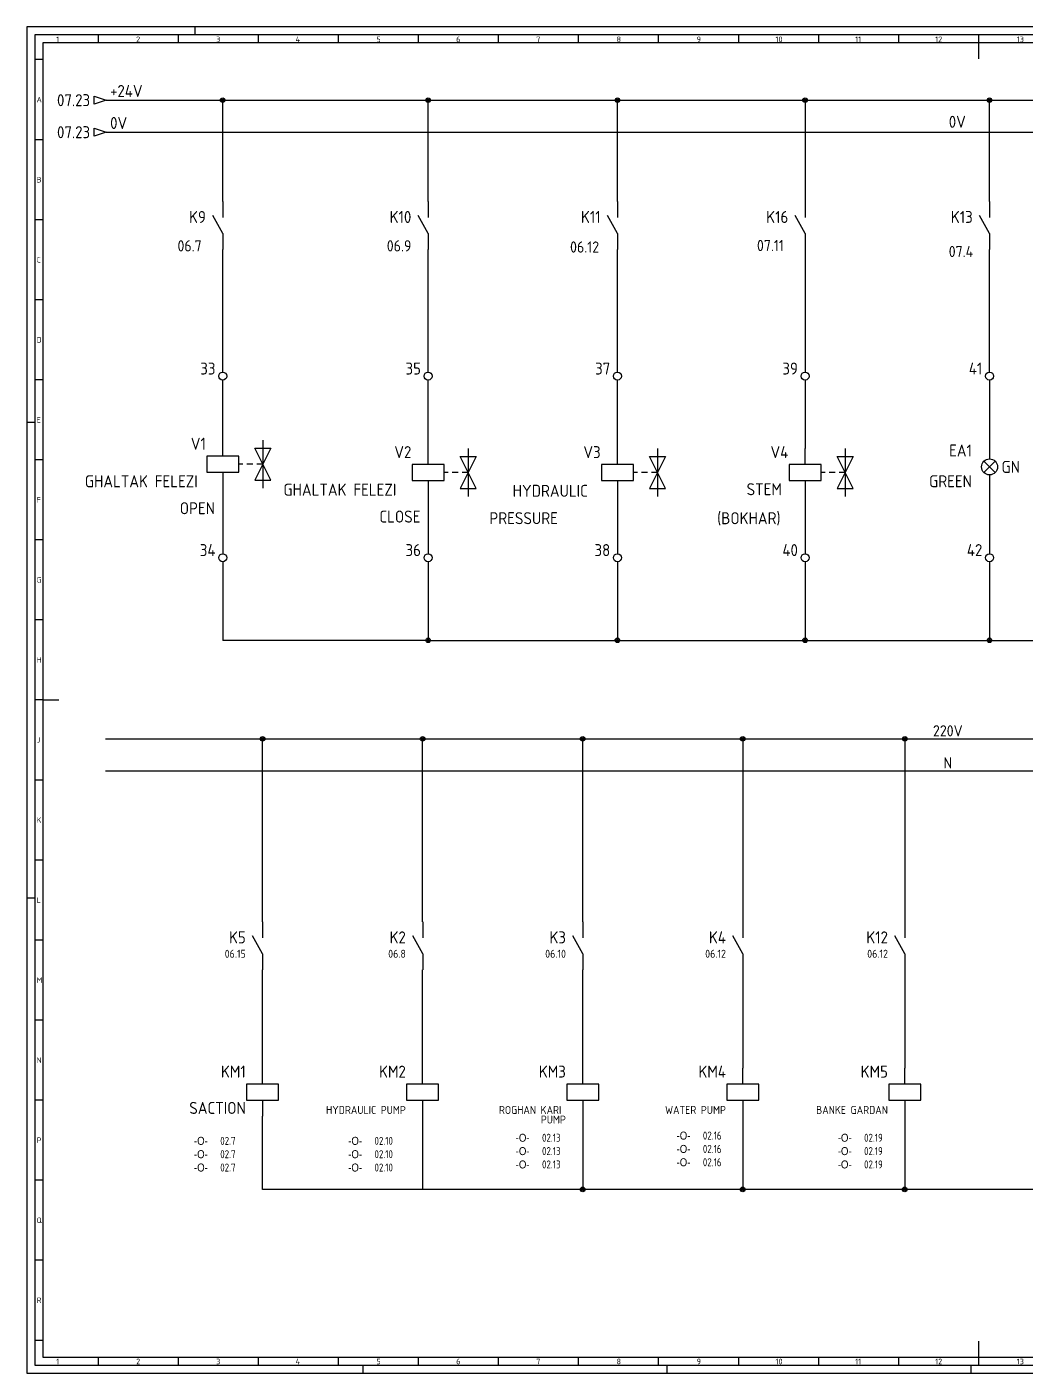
# Model space of a CAD drawing. Header units: inches. Extents: x -5 to 1184, y 3 to 844.
# Drawn here: x -5 to 620, y 3 to 844 of the extents above; entities that cross this region are included whole.
import ezdxf
from ezdxf.enums import TextEntityAlignment as Align

# ---------------------------------------------------------------- set-up
doc = ezdxf.new("R2010")
doc.units = ezdxf.units.IN
doc.header["$MEASUREMENT"] = 0
for name, color, linetype in [('035', 5, 'Continuous'), ('07', 7, 'Continuous'), ('DESC', 150, 'Continuous'), ('MISC', 7, 'Continuous'), ('RED_2.5mm^2', 1, 'Continuous'), ('SYMS', 7, 'Continuous'), ('TAGS', 150, 'Continuous'), ('WIRENO', 72, 'Continuous'), ('WIREREF_DEST', 7, 'Continuous'), ('XREF', 7, 'Continuous'), ('XREFCHILD', 134, 'Continuous')]:
    doc.layers.add(name, color=color, linetype=linetype)
doc.styles.add('ISO Proportional', font='isocp.shx')
doc.styles.add('WD_IEC', font='ISOCP2.shx', dxfattribs={"width": 0.9, "height": 4})

# ---------------------------------------------------------------- blocks, each defined once
blk = doc.blocks.new('IEC_border_a0')
at = {"layer": '035', "color": 0}
for p, q in [((0, 841), (0, 0)), ((1189, 841), (0, 841)), ((44.5, 836), (44.5, 831)), ((94.5, 836), (94.5, 831)), ((105, 841), (105, 836)), ((144.5, 836), (144.5, 831)), ((194.5, 836), (194.5, 831)), ((244.5, 836), (244.5, 831)), ((294.5, 836), (294.5, 831)), ((344.5, 836), (344.5, 831)), ((394.5, 836), (394.5, 831)), ((444.5, 836), (444.5, 831)), ((494.5, 836), (494.5, 831)), ((544.5, 836), (544.5, 831)), ((594.5, 836), (594.5, 831)), ((9.98, 820.54), (5, 820.54)), ((9.98, 770.54), (5, 770.54)), ((9.98, 720.54), (5, 720.54)), ((9.98, 670.54), (5, 670.54)), ((9.98, 620.54), (5, 620.54)), ((0, 594), (5, 594)), ((10, 570.5), (5.02, 570.5)), ((10, 520.5), (5, 520.5)), ((10, 470.5), (5.02, 470.5)), ((10, 420.5), (5.02, 420.5)), ((10, 370.5), (5.02, 370.5)), ((10, 320.5), (5.02, 320.5)), ((0, 297), (5, 297)), ((10.02, 270.46), (5.03, 270.46)), ((10.02, 220.46), (5.03, 220.46)), ((10.02, 170.46), (5.03, 170.46)), ((10.02, 120.46), (5.03, 120.46)), ((10.02, 70.46), (5.03, 70.46)), ((10.03, 20.42), (5.05, 20.42)), ((44.5, 10), (44.5, 5)), ((94.5, 10), (94.5, 5)), ((144.5, 10), (144.5, 5)), ((194.5, 10), (194.5, 5)), ((244.5, 10), (244.5, 5)), ((294.5, 10), (294.5, 5)), ((344.5, 10), (344.5, 5)), ((394.5, 10), (394.5, 5)), ((444.5, 10), (444.5, 5)), ((494.5, 10), (494.5, 5)), ((544.5, 10), (544.5, 5)), ((594.5, 10), (594.5, 5)), ((0, 0), (1189, 0)), ((210, 0), (210, 5)), ((400, 0), (400, 5)), ((590, 0), (590, 5))]:
    blk.add_line(p, q, dxfattribs=at)
blk.add_lwpolyline([(10, 10), (1179, 10), (1179, 831), (10, 831)], close=True, dxfattribs=at)
at = {"layer": '07', "color": 0}
for p, q in [((594.5, 831), (594.5, 821)), ((10, 420.5), (20, 420.5)), ((594.5, 20), (594.5, 10))]:
    blk.add_line(p, q, dxfattribs=at)
blk.add_lwpolyline([(5, 5), (1184, 5), (1184, 836), (5, 836)], close=True, dxfattribs=at)
at = {"layer": '035', "color": 0, "style": 'ISO Proportional'}
for s, p in [('1', (18.31, 831.5)), ('2', (68.23, 831.5)), ('3', (118.18, 831.5)), ('4', (167.88, 831.5)), ('5', (218.34, 831.5)), ('6', (268.19, 831.5)), ('7', (318.17, 831.5)), ('8', (368.42, 831.5)), ('9', (418.46, 831.5)), ('10', (467.72, 831.5)), ('11', (517.49, 831.5)), ('12', (567.49, 831.5)), ('13', (618.42, 831.5)), ('A', (6, 793.79)), ('B', (6, 743.79)), ('C', (6, 693.79)), ('D', (6, 643.79)), ('E', (6.02, 593.75)), ('F', (6.02, 543.75)), ('G', (6.02, 493.75)), ('H', (6.02, 443.75)), ('J', (6.02, 393.75)), ('K', (6.02, 343.75)), ('L', (6.03, 293.72)), ('M', (6.03, 243.72)), ('N', (6.03, 193.72)), ('P', (6.03, 143.72)), ('Q', (6.03, 93.72)), ('R', (6.05, 43.68)), ('1', (18.31, 5.5)), ('2', (68.23, 5.5)), ('3', (118.18, 5.5)), ('4', (167.88, 5.5)), ('5', (218.34, 5.5)), ('6', (268.19, 5.5)), ('7', (318.17, 5.5)), ('8', (368.42, 5.5)), ('9', (418.46, 5.5)), ('10', (467.72, 5.5)), ('11', (517.49, 5.5)), ('12', (567.49, 5.5)), ('13', (618.42, 5.5))]:
    blk.add_text(s, height=3.5, dxfattribs=at).set_placement(p)
blk = doc.blocks.new('HA1D3')
blk.add_lwpolyline([(0, 0), (-3.75, -1.25), (-3.75, 1.25)], close=True)
at = {"style": 'WD_IEC'}
blk.add_attdef('XREF', text='', height=2.5, dxfattribs=at).set_placement((-5, 0), align=Align.MIDDLE_RIGHT)
at = {"style": 'WD_IEC', "flags": 1}
blk.add_attdef('SIGCODE', text='', height=1, dxfattribs=at).set_placement((-2.5, 1.8), align=Align.RIGHT)
at = {"style": 'WD_IEC'}
for tag, p, height, flags in [('X1TERM01', (0, 0), 0.32, 1), ('WIRENO', (1.25, 1), 2.5, 8)]:
    blk.add_attdef(tag, p, '', height=height, dxfattribs=dict(at, flags=flags))
blk.add_attdef('DESC1', text='', height=2.5, dxfattribs=at).set_placement((1.25, -1), align=Align.TOP_LEFT)
blk = doc.blocks.new('WD_WNH')
at = {"linetype": 'Continuous', "style": 'WD_IEC', "width": 0.8}
blk.add_attdef('WIRENO', text='', height=2.5, dxfattribs=at).set_placement((0, 0.75), align=Align.CENTER)
at = {"style": 'WD_IEC', "flags": 1}
for tag, p in [('W08USER', (0, 0.375)), ('W04USER', (0, 0.875)), ('W05USER', (0, 0.75)), ('W09USER', (0, 0.25)), ('W03USER', (0, 1)), ('W06USER', (0, 0.625)), ('W07USER', (0, 0.5)), ('W02USER', (0, 1.125)), ('W01USER', (0, 1.25)), ('W10USER', (0, 0.125))]:
    blk.add_attdef(tag, text='', height=0.08, dxfattribs=at).set_placement(p, align=Align.CENTER)
blk = doc.blocks.new('VSV1')
for p, q in [((0, 2.5), (0, 7.5)), ((12.5, 0), (10, 5)), ((10, 5), (15, 5)), ((12.5, 7.5), (12.5, -7.5)), ((15, 5), (12.5, 0)), ((6.25, 0), (5, 0)), ((9.38, 0), (7.5, 0)), ((12.5, 0), (10, -5)), ((12.5, 0), (10.62, 0)), ((15, -5), (12.5, 0)), ((0, -2.5), (0, -7.5)), ((10, -5), (15, -5))]:
    blk.add_line(p, q)
blk.add_lwpolyline([(-5, 2.5), (-5, -2.5), (5, -2.5), (5, 2.5)], close=True)
at = {"style": 'WD_IEC'}
for tag, p in [('INST', (-5.25, 11.5)), ('LOC', (-5.25, 8)), ('TAG1', (-5.25, 4.5)), ('DESC2', (-5.25, -10.35)), ('DESC1', (-5.25, -6.85)), ('DESC3', (-5.25, -13.85))]:
    blk.add_attdef(tag, text='', height=2.5, dxfattribs=at).set_placement(p, align=Align.RIGHT)
blk.add_attdef('TERM01', text='', height=2, rotation=90, dxfattribs=at).set_placement((-1, 7.5), align=Align.RIGHT)
at = {"style": 'WD_IEC', "flags": 1}
for tag, p, height in [('X2TERM01', (0, 7.5), 0.32), ('X4LINK', (-5, 0), 0.32), ('X1LINK', (12.5, 0), 0.32), ('ASSYCODE', (1, -4), 1), ('X8TERM02', (0, -7.5), 0.32), ('FAMILY', (1, -5.5), 1), ('CATDESC', (1, -7), 1)]:
    blk.add_attdef(tag, p, '', height=height, dxfattribs=at)
at = {"style": 'WD_IEC', "flags": 9}
for tag, p in [('MFG', (-6, 1)), ('CAT', (-6, -1.5))]:
    blk.add_attdef(tag, text='', height=1.5, dxfattribs=at).set_placement(p, align=Align.RIGHT)
at = {"style": 'WD_IEC'}
blk.add_attdef('TERM02', (-1, -7.5), '', height=2, rotation=90, dxfattribs=at)
at = {"lineweight": 9, "style": 'WD_IEC'}
for tag, p in [('NO', (-5.5, -16.5)), ('NC', (-5.5, -20))]:
    blk.add_attdef(tag, text='', height=2.5, dxfattribs=at).set_placement(p, align=Align.TOP_RIGHT)
for tag, p in [('XREFNO', (-4, -16.5)), ('XREFNC', (-4, -20)), ('WDTAGALT', (-3.88, -23.13))]:
    blk.add_attdef(tag, text='', height=2.5, dxfattribs=at).set_placement(p, align=Align.TOP_LEFT)
blk = doc.blocks.new('VCR21')
for p, q in [((0, 7.5), (0, 2.5)), ((0, -2.5), (-3.12, 3.12)), ((0, -2.5), (0, -7.5))]:
    blk.add_line(p, q)
at = {"style": 'WD_IEC'}
for tag, p in [('INST', (-5.25, 6.75)), ('LOC', (-5.25, 3.75)), ('TAG2', (-5.25, 0.75)), ('XREF', (-5.25, -3.75)), ('DESC2', (-5.25, -9.75)), ('DESC1', (-5.25, -6.75)), ('DESC3', (-5.25, -12.75))]:
    blk.add_attdef(tag, text='', height=2.5, dxfattribs=at).set_placement(p, align=Align.RIGHT)
blk.add_attdef('TERM01', text='', height=2, rotation=90, dxfattribs=at).set_placement((-1, 7.5), align=Align.RIGHT)
at = {"style": 'WD_IEC', "flags": 1}
for tag, p, height in [('X2TERM01', (0, 7.5), 0.32), ('X4LINK', (-2.75, 0), 0.32), ('X1LINK', (-0.5, 0), 0.32), ('CONTACT', (4, -3.5), 1), ('FAMILY', (4, -5), 1), ('COMMON', (5.25, -4.75), 1), ('X8TERM02', (0, -7.5), 0.32)]:
    blk.add_attdef(tag, p, '', height=height, dxfattribs=at)
at = {"style": 'WD_IEC'}
blk.add_attdef('TERM02', (-1, -7.5), '', height=2, rotation=90, dxfattribs=at)
blk = doc.blocks.new('VT0002')
blk.add_circle((0, 0), 1.25)
at = {"style": 'WD_IEC'}
for tag, p in [('INST', (-2.25, 6.5)), ('LOC', (-2.25, 3.5)), ('DESC1', (-2.25, -6.25)), ('DESC2', (-2.25, -9.25)), ('DESC3', (-2.25, -12.25))]:
    blk.add_attdef(tag, text='', height=2.5, dxfattribs=at).set_placement(p, align=Align.RIGHT)
at = {"style": 'WD_IEC', "flags": 1}
for tag, p, height in [('ASSYCODE', (2.75, 10.75), 1), ('CATDESC', (2.75, 9.25), 1), ('MFG', (2.75, 7.25), 1.5), ('CAT', (2.75, 4.75), 1.5), ('X4PIN01', (-1.25, 1), 0.25), ('X4TERM01', (-1.25, 0), 0.25), ('X4TERMDESC01', (-1.25, 0.5), 0.4), ('STRIPSEQ', (0, 0), 0.025), ('X2PIN01', (0, 2.25), 0.25), ('X2TERM01', (0, 1.25), 0.25), ('X8PIN01', (0, -0.25), 0.25), ('X2TERMDESC01', (0, 1.75), 0.4), ('X1PIN01', (1.25, 1), 0.25), ('X1TERM01', (1.25, 0), 0.25), ('X1TERMDESC01', (1.25, 0.5), 0.4), ('LINKTERM', (0, -0.04), 0.025), ('X8TERM01', (0, -1.25), 0.25), ('X8TERMDESC01', (0, -0.75), 0.4)]:
    blk.add_attdef(tag, p, '', height=height, dxfattribs=at)
at = {"style": 'WD_IEC', "flags": 8}
for tag, height, p in [('TAGSTRIP', 2.5, (-2.25, 0.5)), ('TERM01', 2, (-2.25, -3.25))]:
    blk.add_attdef(tag, text='', height=height, dxfattribs=at).set_placement(p, align=Align.RIGHT)
blk = doc.blocks.new('WDDOT')
for radius in [0.72, 0.449, 0.223]:
    blk.add_circle((0, 0), radius)
blk = doc.blocks.new('VLT1G')
for p, q in [((0, 7.5), (0, 2.5)), ((-1.77, -1.77), (1.77, 1.77)), ((1.77, -1.77), (-1.77, 1.77)), ((0, -2.5), (0, -7.5))]:
    blk.add_line(p, q)
blk.add_circle((0, 0), 2.5)
at = {"style": 'WD_IEC'}
for tag, p in [('INST', (-5.5, 10.25)), ('LOC', (-5.5, 6.75)), ('TAG1', (-5.5, 3.25)), ('DESC1', (-5.5, -6.35)), ('DESC2', (-5.5, -9.85)), ('DESC3', (-5.5, -13.35))]:
    blk.add_attdef(tag, text='', height=2.5, dxfattribs=at).set_placement(p, align=Align.RIGHT)
blk.add_attdef('TERM01', text='', height=2, rotation=90, dxfattribs=at).set_placement((-1, 7.5), align=Align.RIGHT)
at = {"style": 'WD_IEC', "flags": 1}
for tag, p, height in [('X2TERM01', (0, 7.5), 0.32), ('X4LINK', (-3, 0), 0.32), ('X1LINK', (3, 0), 0.32), ('ASSYCODE', (1, -4), 1), ('X8TERM02', (0, -7.5), 0.32), ('FAMILY', (1, -5.5), 1), ('CATDESC', (1, -7), 1)]:
    blk.add_attdef(tag, p, '', height=height, dxfattribs=at)
at = {"style": 'WD_IEC', "flags": 9}
for tag, p in [('MFG', (-6, -0.25)), ('CAT', (-6, -2.75))]:
    blk.add_attdef(tag, text='', height=1.5, dxfattribs=at).set_placement(p, align=Align.RIGHT)
at = {"style": 'WD_IEC'}
blk.add_attdef('TERM02', (-1, -7.5), '', height=2, rotation=90, dxfattribs=at)
at = {"lineweight": 13, "style": 'WD_IEC'}
blk.add_attdef('COLOR', text='', height=2.5, dxfattribs=at).set_placement((3.75, 0), align=Align.MIDDLE_LEFT)
at = {"lineweight": 15, "style": 'WD_IEC'}
for tag, p in [('XREF', (-5.5, -18)), ('WDTAGALT', (-5.5, -21))]:
    blk.add_attdef(tag, text='', height=2.5, dxfattribs=at).set_placement(p, align=Align.RIGHT)
blk = doc.blocks.new('VMS1')
for p, q in [((0, 2.5), (0, 7.5)), ((0, -2.5), (0, -7.5))]:
    blk.add_line(p, q)
blk.add_lwpolyline([(-5, 2.5), (-5, -2.5), (5, -2.5), (5, 2.5)], close=True)
at = {"style": 'WD_IEC'}
for tag, p in [('INST', (-5.25, 10.5)), ('LOC', (-5.25, 7.5)), ('TAG1', (-5.25, 4.5)), ('DESC2', (-5.25, -9.85)), ('DESC1', (-5.25, -6.85)), ('DESC3', (-5.25, -12.85))]:
    blk.add_attdef(tag, text='', height=2.5, dxfattribs=at).set_placement(p, align=Align.RIGHT)
blk.add_attdef('TERM01', text='', height=2, rotation=90, dxfattribs=at).set_placement((-1, 7.5), align=Align.RIGHT)
at = {"style": 'WD_IEC', "flags": 1}
for tag, p, height in [('X2TERM01', (0, 7.5), 0.32), ('X4LINK', (-5, 0), 0.32), ('X1LINK', (5, 0), 0.32), ('ASSYCODE', (1, -4), 1), ('X8TERM02', (0, -7.5), 0.32), ('FAMILY', (1, -5.5), 1), ('CATDESC', (1, -7), 1)]:
    blk.add_attdef(tag, p, '', height=height, dxfattribs=at)
at = {"style": 'WD_IEC', "flags": 9}
for tag, p in [('MFG', (-6, 1)), ('CAT', (-6, -1.5))]:
    blk.add_attdef(tag, text='', height=1.5, dxfattribs=at).set_placement(p, align=Align.RIGHT)
at = {"style": 'WD_IEC'}
blk.add_attdef('TERM02', (-1, -7.5), '', height=2, rotation=90, dxfattribs=at)
at = {"lineweight": 9, "style": 'WD_IEC'}
for tag, p in [('NO', (-5.5, -16.5)), ('NC', (-5.5, -19.5))]:
    blk.add_attdef(tag, text='', height=2.5, dxfattribs=at).set_placement(p, align=Align.TOP_RIGHT)
for tag, p in [('XREFNO', (-4, -16.5)), ('XREFNC', (-4, -19.5))]:
    blk.add_attdef(tag, text='', height=2.5, dxfattribs=at).set_placement(p, align=Align.TOP_LEFT)

msp = doc.modelspace()

# ---------------------------------------------------------------- linework, layer by layer
at = {"layer": 'RED_2.5mm^2', "color": 0}
for p, q in [((44.86, 798.06), (1108.32, 798.06)), ((117.71, 734.85), (117.71, 798.06)), ((246.06, 734.85), (246.06, 798.06)), ((364.36, 734.85), (364.36, 798.06)), ((481.6, 798.06), (481.6, 734.85)), ((596.83, 734.85), (596.83, 798.06)), ((44.86, 778.06), (1108.32, 778.06)), ((117.71, 628.16), (117.71, 704.85)), ((246.08, 628.16), (246.08, 704.85)), ((364.35, 628.16), (364.35, 704.85)), ((481.6, 704.85), (481.6, 628.16)), ((596.83, 628.16), (596.83, 704.85)), ((117.71, 585.69), (117.71, 623.16)), ((246.08, 580.46), (246.08, 623.16)), ((364.35, 580.46), (364.35, 623.16)), ((481.6, 623.16), (481.6, 580.46)), ((596.83, 623.16), (596.83, 583.95)), ((117.71, 555.69), (117.71, 514.74)), ((246.08, 550.46), (246.08, 514.74)), ((364.35, 550.46), (364.35, 514.74)), ((481.6, 550.46), (481.6, 514.74)), ((596.83, 553.95), (596.83, 514.74)), ((117.71, 509.74), (117.71, 460.6)), ((246.08, 509.74), (246.08, 460.6)), ((364.35, 509.74), (364.35, 460.6)), ((481.6, 509.74), (481.6, 460.6)), ((596.83, 509.74), (596.83, 460.6)), ((246.08, 460.6), (117.71, 460.6)), ((246.08, 460.6), (704.81, 460.6)), ((44.55, 399.06), (1096.97, 399.06)), ((142.63, 284.8), (142.63, 399.06)), ((242.63, 284.8), (242.63, 399.06)), ((342.63, 284.8), (342.63, 399.06)), ((442.63, 399.06), (442.63, 284.8)), ((543.9, 399.06), (543.85, 284.8)), ((44.55, 379.06), (1096.97, 379.06)), ((142.63, 193.42), (142.63, 254.8)), ((242.63, 193.42), (242.63, 254.8)), ((342.63, 193.42), (342.63, 254.8)), ((442.63, 254.8), (442.63, 193.42)), ((543.9, 254.8), (543.85, 193.42)), ((142.63, 117.6), (142.63, 163.42)), ((242.63, 163.42), (242.63, 117.6)), ((342.63, 163.42), (342.63, 117.6)), ((642.63, 117.6), (142.63, 117.6))]:
    msp.add_line(p, q, dxfattribs=at)
at = {"layer": 'RED_2.5mm^2'}
for p, q in [((442.63, 163.42), (442.63, 117.6)), ((543.85, 163.42), (543.85, 117.6))]:
    msp.add_line(p, q, dxfattribs=at)

# ---------------------------------------------------------------- block references
msp.add_blockref('IEC_border_a0', (-4.61, 2.84))
at = {"layer": 'SYMS'}
ref = msp.add_blockref('HA1D3', (44.86, 798.06), dxfattribs=dict(at, xscale=2, yscale=2, zscale=2))
ref.add_attrib('XREF', '07.23', dxfattribs={"layer": 'XREF', "height": 7.5, "style": 'WD_IEC'}).set_placement((34.86, 798.06), align=Align.MIDDLE_RIGHT)
ref.add_attrib('WIRENO', '+24V', (47.36, 800.06), dxfattribs={"layer": 'WIREREF_DEST', "height": 7.5, "style": 'WD_IEC', "flags": 8})
at = {"layer": 'SYMS', "xscale": 2, "yscale": 2, "zscale": 2}
for p in [(117.71, 798.06), (442.63, 117.6)]:
    msp.add_blockref('WDDOT', p, dxfattribs=at)
at = {"layer": 'SYMS', "color": 0, "xscale": 2, "yscale": 2, "zscale": 2}
for p in [(246.06, 798.06), (364.36, 798.06), (481.6, 798.06), (596.83, 798.06), (246.08, 460.6), (364.35, 460.6), (481.6, 460.6), (596.83, 460.6), (142.63, 399.06), (242.63, 399.06), (342.63, 399.06), (442.63, 399.06), (543.9, 399.06), (342.63, 117.6), (543.85, 117.6)]:
    msp.add_blockref('WDDOT', p, dxfattribs=at)
at = {"layer": 'SYMS'}
ref = msp.add_blockref('HA1D3', (44.86, 778.06), dxfattribs=dict(at, xscale=2, yscale=2, zscale=2))
ref.add_attrib('XREF', '07.23', dxfattribs={"layer": 'XREF', "height": 7.5, "style": 'WD_IEC'}).set_placement((34.86, 778.06), align=Align.MIDDLE_RIGHT)
ref.add_attrib('WIRENO', '0V', (47.36, 780.06), dxfattribs={"layer": 'WIREREF_DEST', "height": 7.5, "style": 'WD_IEC', "flags": 8})
at = {"layer": 'SYMS', "color": 0}
ref = msp.add_blockref('VCR21', (117.71, 719.85), dxfattribs=dict(at, xscale=2, yscale=2, zscale=2))
ref.add_attrib('XREF', '06.7', dxfattribs={"layer": 'XREFCHILD', "height": 7, "style": 'WD_IEC'}).set_placement((104.57, 703.57), align=Align.RIGHT)
ref.add_attrib('TAG2', 'K9', dxfattribs={"layer": 'TAGS', "height": 7.5, "style": 'WD_IEC'}).set_placement((107.21, 721.35), align=Align.RIGHT)
ref = msp.add_blockref('VCR21', (246.06, 719.85), dxfattribs=dict(at, xscale=2, yscale=2, zscale=2))
ref.add_attrib('XREF', '06.9', dxfattribs={"layer": 'XREFCHILD', "height": 7, "style": 'WD_IEC'}).set_placement((235.56, 703.57), align=Align.RIGHT)
ref.add_attrib('TAG2', 'K10', dxfattribs={"layer": 'TAGS', "height": 7.5, "style": 'WD_IEC'}).set_placement((235.56, 721.35), align=Align.RIGHT)
ref = msp.add_blockref('VCR21', (364.36, 719.85), dxfattribs=dict(at, xscale=2, yscale=2, zscale=2))
ref.add_attrib('XREF', '06.12', dxfattribs={"layer": 'XREFCHILD', "height": 7, "style": 'WD_IEC'}).set_placement((352.9, 702.84), align=Align.RIGHT)
ref.add_attrib('TAG2', 'K11', dxfattribs={"layer": 'TAGS', "height": 7.5, "style": 'WD_IEC'}).set_placement((353.86, 721.35), align=Align.RIGHT)
ref = msp.add_blockref('VCR21', (481.6, 719.85), dxfattribs=dict(at, xscale=2, yscale=2, zscale=2))
ref.add_attrib('XREF', '07.11', dxfattribs={"layer": 'XREFCHILD', "height": 7, "style": 'WD_IEC'}).set_placement((468.37, 703.79), align=Align.RIGHT)
ref.add_attrib('TAG2', 'K16', dxfattribs={"layer": 'TAGS', "height": 7.5, "style": 'WD_IEC'}).set_placement((471.1, 721.35), align=Align.RIGHT)
ref = msp.add_blockref('VCR21', (596.83, 719.85), dxfattribs=dict(at, xscale=2, yscale=2, zscale=2))
ref.add_attrib('XREF', '07.4', dxfattribs={"layer": 'XREFCHILD', "height": 7, "style": 'WD_IEC'}).set_placement((586.62, 700.03), align=Align.RIGHT)
ref.add_attrib('TAG2', 'K13', dxfattribs={"layer": 'TAGS', "height": 7.5, "style": 'WD_IEC'}).set_placement((586.33, 721.35), align=Align.RIGHT)
ref = msp.add_blockref('VT0002', (117.71, 625.66), dxfattribs=dict(at, xscale=2, yscale=2, zscale=2))
ref.add_attrib('TAGSTRIP', '33', dxfattribs={"layer": 'TAGS', "height": 7.5, "style": 'WD_IEC', "flags": 8}).set_placement((113.21, 626.66), align=Align.RIGHT)
ref = msp.add_blockref('VT0002', (246.08, 625.66), dxfattribs=dict(at, xscale=2, yscale=2, zscale=2))
ref.add_attrib('TAGSTRIP', '35', dxfattribs={"layer": 'TAGS', "height": 7.5, "style": 'WD_IEC', "flags": 8}).set_placement((241.58, 626.66), align=Align.RIGHT)
ref = msp.add_blockref('VT0002', (364.35, 625.66), dxfattribs=dict(at, xscale=2, yscale=2, zscale=2))
ref.add_attrib('TAGSTRIP', '37', dxfattribs={"layer": 'TAGS', "height": 7.5, "style": 'WD_IEC', "flags": 8}).set_placement((359.85, 626.66), align=Align.RIGHT)
ref = msp.add_blockref('VT0002', (481.6, 625.66), dxfattribs=dict(at, xscale=2, yscale=2, zscale=2))
ref.add_attrib('TAGSTRIP', '39', dxfattribs={"layer": 'TAGS', "height": 7.5, "style": 'WD_IEC', "flags": 8}).set_placement((477.1, 626.66), align=Align.RIGHT)
ref = msp.add_blockref('VT0002', (596.83, 625.66), dxfattribs=dict(at, xscale=2, yscale=2, zscale=2))
ref.add_attrib('TAGSTRIP', '41', dxfattribs={"layer": 'TAGS', "height": 7.5, "style": 'WD_IEC', "flags": 8}).set_placement((592.33, 626.66), align=Align.RIGHT)
ref = msp.add_blockref('VSV1', (117.71, 570.69), dxfattribs=dict(at, xscale=2, yscale=2, zscale=2))
ref.add_attrib('DESC2', 'OPEN', dxfattribs={"layer": 'DESC', "height": 7.5, "style": 'WD_IEC'}).set_placement((112.87, 539.4), align=Align.RIGHT)
ref.add_attrib('DESC1', 'GHALTAK FELEZI', dxfattribs={"layer": 'DESC', "height": 7.5, "style": 'WD_IEC'}).set_placement((102.13, 556.21), align=Align.RIGHT)
ref.add_attrib('TAG1', 'V1', dxfattribs={"layer": 'TAGS', "height": 7.5, "style": 'WD_IEC'}).set_placement((107.21, 579.69), align=Align.RIGHT)
ref = msp.add_blockref('VSV1', (246.08, 565.46), dxfattribs=dict(at, xscale=2, yscale=2, zscale=2))
ref.add_attrib('DESC2', 'CLOSE', dxfattribs={"layer": 'DESC', "height": 7.5, "style": 'WD_IEC'}).set_placement((241.24, 534.16), align=Align.RIGHT)
ref.add_attrib('DESC1', 'GHALTAK FELEZI ', dxfattribs={"layer": 'DESC', "height": 7.5, "style": 'WD_IEC'}).set_placement((230.5, 550.98), align=Align.RIGHT)
ref.add_attrib('TAG1', 'V2', dxfattribs={"layer": 'TAGS', "height": 7.5, "style": 'WD_IEC'}).set_placement((235.58, 574.46), align=Align.RIGHT)
ref = msp.add_blockref('VSV1', (364.35, 565.46), dxfattribs=dict(at, xscale=2, yscale=2, zscale=2))
ref.add_attrib('DESC2', 'PRESSURE', dxfattribs={"layer": 'DESC', "height": 7.5, "style": 'WD_IEC'}).set_placement((327.14, 533.17), align=Align.RIGHT)
ref.add_attrib('DESC1', 'HYDRAULIC', dxfattribs={"layer": 'DESC', "height": 7.5, "style": 'WD_IEC'}).set_placement((345.88, 550.27), align=Align.RIGHT)
ref.add_attrib('TAG1', 'V3', dxfattribs={"layer": 'TAGS', "height": 7.5, "style": 'WD_IEC'}).set_placement((353.85, 574.46), align=Align.RIGHT)
ref = msp.add_blockref('VSV1', (481.6, 565.46), dxfattribs=dict(at, xscale=2, yscale=2, zscale=2))
ref.add_attrib('DESC2', '(BOKHAR)', dxfattribs={"layer": 'DESC', "height": 7.5, "style": 'WD_IEC'}).set_placement((466.23, 533.16), align=Align.RIGHT)
ref.add_attrib('DESC1', 'STEM', dxfattribs={"layer": 'DESC', "height": 7.5, "style": 'WD_IEC'}).set_placement((467.09, 551.26), align=Align.RIGHT)
ref.add_attrib('TAG1', 'V4', dxfattribs={"layer": 'TAGS', "height": 7.5, "style": 'WD_IEC'}).set_placement((471.1, 574.46), align=Align.RIGHT)
ref = msp.add_blockref('VLT1G', (596.83, 568.95), dxfattribs=dict(at, xscale=2, yscale=2, zscale=2))
ref.add_attrib('DESC1', 'GREEN', dxfattribs={"layer": 'DESC', "height": 7.5, "style": 'WD_IEC'}).set_placement((585.83, 556.25), align=Align.RIGHT)
ref.add_attrib('COLOR', 'GN', dxfattribs={"layer": 'MISC', "lineweight": 13, "height": 7.5, "style": 'WD_IEC'}).set_placement((604.33, 568.95), align=Align.MIDDLE_LEFT)
ref.add_attrib('TAG1', 'EA1', dxfattribs={"layer": 'TAGS', "height": 7.5, "style": 'WD_IEC'}).set_placement((585.83, 575.45), align=Align.RIGHT)
ref = msp.add_blockref('VT0002', (117.71, 512.24), dxfattribs=dict(at, xscale=2, yscale=2, zscale=2))
ref.add_attrib('TAGSTRIP', '34', dxfattribs={"layer": 'TAGS', "height": 7.5, "style": 'WD_IEC', "flags": 8}).set_placement((113.21, 513.24), align=Align.RIGHT)
ref = msp.add_blockref('VT0002', (246.08, 512.24), dxfattribs=dict(at, xscale=2, yscale=2, zscale=2))
ref.add_attrib('TAGSTRIP', '36', dxfattribs={"layer": 'TAGS', "height": 7.5, "style": 'WD_IEC', "flags": 8}).set_placement((241.58, 513.24), align=Align.RIGHT)
ref = msp.add_blockref('VT0002', (364.35, 512.24), dxfattribs=dict(at, xscale=2, yscale=2, zscale=2))
ref.add_attrib('TAGSTRIP', '38', dxfattribs={"layer": 'TAGS', "height": 7.5, "style": 'WD_IEC', "flags": 8}).set_placement((359.85, 513.24), align=Align.RIGHT)
ref = msp.add_blockref('VT0002', (481.6, 512.24), dxfattribs=dict(at, xscale=2, yscale=2, zscale=2))
ref.add_attrib('TAGSTRIP', '40', dxfattribs={"layer": 'TAGS', "height": 7.5, "style": 'WD_IEC', "flags": 8}).set_placement((477.1, 513.24), align=Align.RIGHT)
ref = msp.add_blockref('VT0002', (596.83, 512.24), dxfattribs=dict(at, xscale=2, yscale=2, zscale=2))
ref.add_attrib('TAGSTRIP', '42', dxfattribs={"layer": 'TAGS', "height": 7.5, "style": 'WD_IEC', "flags": 8}).set_placement((592.33, 513.24), align=Align.RIGHT)
ref = msp.add_blockref('VCR21', (142.63, 269.8), dxfattribs=dict(at, xscale=2, yscale=2, zscale=2))
ref.add_attrib('XREF', '06.15', dxfattribs={"layer": 'XREFCHILD', "height": 5, "style": 'WD_IEC'}).set_placement((132.13, 262.3), align=Align.RIGHT)
ref.add_attrib('TAG2', 'K5', dxfattribs={"layer": 'TAGS', "height": 7.5, "style": 'WD_IEC'}).set_placement((132.13, 271.3), align=Align.RIGHT)
ref = msp.add_blockref('VCR21', (242.65, 269.8), dxfattribs=dict(at, xscale=2, yscale=2, zscale=2))
ref.add_attrib('XREF', '06.8', dxfattribs={"layer": 'XREFCHILD', "height": 5, "style": 'WD_IEC'}).set_placement((232.15, 262.3), align=Align.RIGHT)
ref.add_attrib('TAG2', 'K2', dxfattribs={"layer": 'TAGS', "height": 7.5, "style": 'WD_IEC'}).set_placement((232.15, 271.3), align=Align.RIGHT)
ref = msp.add_blockref('VCR21', (342.68, 269.8), dxfattribs=dict(at, xscale=2, yscale=2, zscale=2))
ref.add_attrib('XREF', '06.10', dxfattribs={"layer": 'XREFCHILD', "height": 5, "style": 'WD_IEC'}).set_placement((332.18, 262.3), align=Align.RIGHT)
ref.add_attrib('TAG2', 'K3', dxfattribs={"layer": 'TAGS', "height": 7.5, "style": 'WD_IEC'}).set_placement((332.18, 271.3), align=Align.RIGHT)
ref = msp.add_blockref('VCR21', (442.63, 269.8), dxfattribs=dict(at, xscale=2, yscale=2, zscale=2))
ref.add_attrib('XREF', '06.12', dxfattribs={"layer": 'XREFCHILD', "height": 5, "style": 'WD_IEC'}).set_placement((432.13, 262.3), align=Align.RIGHT)
ref.add_attrib('TAG2', 'K4', dxfattribs={"layer": 'TAGS', "height": 7.5, "style": 'WD_IEC'}).set_placement((432.13, 271.3), align=Align.RIGHT)
ref = msp.add_blockref('VCR21', (543.87, 269.8), dxfattribs=dict(at, xscale=2, yscale=2, zscale=2))
ref.add_attrib('XREF', '06.12', dxfattribs={"layer": 'XREFCHILD', "height": 5, "style": 'WD_IEC'}).set_placement((533.37, 262.3), align=Align.RIGHT)
ref.add_attrib('TAG2', 'K12', dxfattribs={"layer": 'TAGS', "height": 7.5, "style": 'WD_IEC'}).set_placement((533.37, 271.3), align=Align.RIGHT)
ref = msp.add_blockref('VMS1', (142.63, 178.42), dxfattribs=dict(at, xscale=2, yscale=2, zscale=2))
ref.add_attrib('DESC1', 'SACTION', dxfattribs={"layer": 'DESC', "height": 7.5, "style": 'WD_IEC'}).set_placement((132.13, 164.72), align=Align.RIGHT)
ref.add_attrib('TAG1', 'KM1', dxfattribs={"layer": 'TAGS', "height": 7.5, "style": 'WD_IEC'}).set_placement((132.13, 187.42), align=Align.RIGHT)
ref = msp.add_blockref('VMS1', (242.63, 178.42), dxfattribs=dict(at, xscale=2, yscale=2, zscale=2))
ref.add_attrib('DESC1', 'HYDRAULIC PUMP', dxfattribs={"layer": 'DESC', "height": 5, "style": 'WD_IEC'}).set_placement((232.13, 164.72), align=Align.RIGHT)
ref.add_attrib('TAG1', 'KM2', dxfattribs={"layer": 'TAGS', "height": 7.5, "style": 'WD_IEC'}).set_placement((232.13, 187.42), align=Align.RIGHT)
ref = msp.add_blockref('VMS1', (342.63, 178.42), dxfattribs=dict(at, xscale=2, yscale=2, zscale=2))
ref.add_attrib('DESC2', 'PUMP', dxfattribs={"layer": 'DESC', "height": 5, "style": 'WD_IEC'}).set_placement((332.13, 158.72), align=Align.RIGHT)
ref.add_attrib('DESC1', 'ROGHAN KARI ', dxfattribs={"layer": 'DESC', "height": 5, "style": 'WD_IEC'}).set_placement((332.13, 164.72), align=Align.RIGHT)
ref.add_attrib('TAG1', 'KM3', dxfattribs={"layer": 'TAGS', "height": 7.5, "style": 'WD_IEC'}).set_placement((332.13, 187.42), align=Align.RIGHT)
ref = msp.add_blockref('VMS1', (442.63, 178.42), dxfattribs=dict(at, xscale=2, yscale=2, zscale=2))
ref.add_attrib('DESC1', 'WATER PUMP', dxfattribs={"layer": 'DESC', "height": 5, "style": 'WD_IEC'}).set_placement((432.13, 164.72), align=Align.RIGHT)
ref.add_attrib('TAG1', 'KM4', dxfattribs={"layer": 'TAGS', "height": 7.5, "style": 'WD_IEC'}).set_placement((432.13, 187.42), align=Align.RIGHT)
ref = msp.add_blockref('VMS1', (543.85, 178.42), dxfattribs=dict(at, xscale=2, yscale=2, zscale=2))
ref.add_attrib('DESC1', 'BANKE GARDAN', dxfattribs={"layer": 'DESC', "height": 5, "style": 'WD_IEC'}).set_placement((533.35, 164.72), align=Align.RIGHT)
ref.add_attrib('TAG1', 'KM5', dxfattribs={"layer": 'TAGS', "height": 7.5, "style": 'WD_IEC'}).set_placement((533.35, 187.42), align=Align.RIGHT)
at = {"layer": 'WIRENO', "color": 0}
ref = msp.add_blockref('WD_WNH', (576.59, 778.06), dxfattribs=dict(at, xscale=2, yscale=2, zscale=2))
ref.add_attrib('WIRENO', '0V', dxfattribs={"linetype": 'Continuous', "height": 7.5, "style": 'WD_IEC'}).set_placement((576.7, 780.83), align=Align.CENTER)
ref = msp.add_blockref('WD_WNH', (570.76, 399.06), dxfattribs=dict(at, xscale=2, yscale=2, zscale=2))
ref.add_attrib('WIRENO', '220V', dxfattribs={"linetype": 'Continuous', "height": 7, "style": 'WD_IEC'}).set_placement((570.76, 400.56), align=Align.CENTER)
ref = msp.add_blockref('WD_WNH', (570.76, 379.06), dxfattribs=dict(at, xscale=2, yscale=2, zscale=2))
ref.add_attrib('WIRENO', 'N', dxfattribs={"linetype": 'Continuous', "height": 7, "style": 'WD_IEC'}).set_placement((570.76, 380.56), align=Align.CENTER)

# ---------------------------------------------------------------- texts
at = {"layer": 'XREF', "char_height": 5, "attachment_point": 1, "style": 'WD_IEC'}
for s, insert in [('{\\Fmonotxt|c0;\\H0.67x;  \\Facaderef|c0;\\H1.49254x;-O-} {\\Fmonotxt|c0;\\H0.67x; } 02.13\\P{\\Fmonotxt|c0;\\H0.67x;  \\Facaderef|c0;\\H1.49254x;-O-} {\\Fmonotxt|c0;\\H0.67x; } 02.13\\P{\\Fmonotxt|c0;\\H0.67x;  \\Facaderef|c0;\\H1.49254x;-O-} {\\Fmonotxt|c0;\\H0.67x; } 02.13', (295.55, 152.36)), ('{\\Fmonotxt|c0;\\H0.67x;  \\Facaderef|c0;\\H1.49254x;-O-} {\\Fmonotxt|c0;\\H0.67x; } 02.7\\P{\\Fmonotxt|c0;\\H0.67x;  \\Facaderef|c0;\\H1.49254x;-O-} {\\Fmonotxt|c0;\\H0.67x; } 02.7\\P{\\Fmonotxt|c0;\\H0.67x;  \\Facaderef|c0;\\H1.49254x;-O-} {\\Fmonotxt|c0;\\H0.67x; } 02.7', (94.52, 150.42)), ('{\\Fmonotxt|c0;\\H0.67x;  \\Facaderef|c0;\\H1.49254x;-O-} {\\Fmonotxt|c0;\\H0.67x; } 02.10\\P{\\Fmonotxt|c0;\\H0.67x;  \\Facaderef|c0;\\H1.49254x;-O-} {\\Fmonotxt|c0;\\H0.67x; } 02.10\\P{\\Fmonotxt|c0;\\H0.67x;  \\Facaderef|c0;\\H1.49254x;-O-} {\\Fmonotxt|c0;\\H0.67x; } 02.10', (190.89, 150.42))]:
    msp.add_mtext(s, dxfattribs=dict(at, insert=insert))
at = {"layer": 'XREF', "insert": (396.04, 153.71), "char_height": 5, "width": 41.1158, "attachment_point": 1, "style": 'WD_IEC'}
msp.add_mtext('{\\Fmonotxt|c0;\\H0.67x;  \\Facaderef|c0;\\H1.49254x;-O-} {\\Fmonotxt|c0;\\H0.67x; } 02.16\\P{\\Fmonotxt|c0;\\H0.67x;  \\Facaderef|c0;\\H1.49254x;-O-} {\\Fmonotxt|c0;\\H0.67x; } 02.16\\P{\\Fmonotxt|c0;\\H0.67x;  \\Facaderef|c0;\\H1.49254x;-O-} {\\Fmonotxt|c0;\\H0.67x; } 02.16', dxfattribs=at)
at = {"layer": 'XREF', "color": 0, "insert": (496.77, 152.36), "char_height": 5, "attachment_point": 1, "style": 'WD_IEC'}
msp.add_mtext('{\\Fmonotxt|c0;\\H0.67x;  \\Facaderef|c0;\\H1.49254x;-O-} {\\Fmonotxt|c0;\\H0.67x; } 02.19\\P{\\Fmonotxt|c0;\\H0.67x;  \\Facaderef|c0;\\H1.49254x;-O-} {\\Fmonotxt|c0;\\H0.67x; } 02.19\\P{\\Fmonotxt|c0;\\H0.67x;  \\Facaderef|c0;\\H1.49254x;-O-} {\\Fmonotxt|c0;\\H0.67x; } 02.19', dxfattribs=at)

doc.saveas('drawing.dxf')
